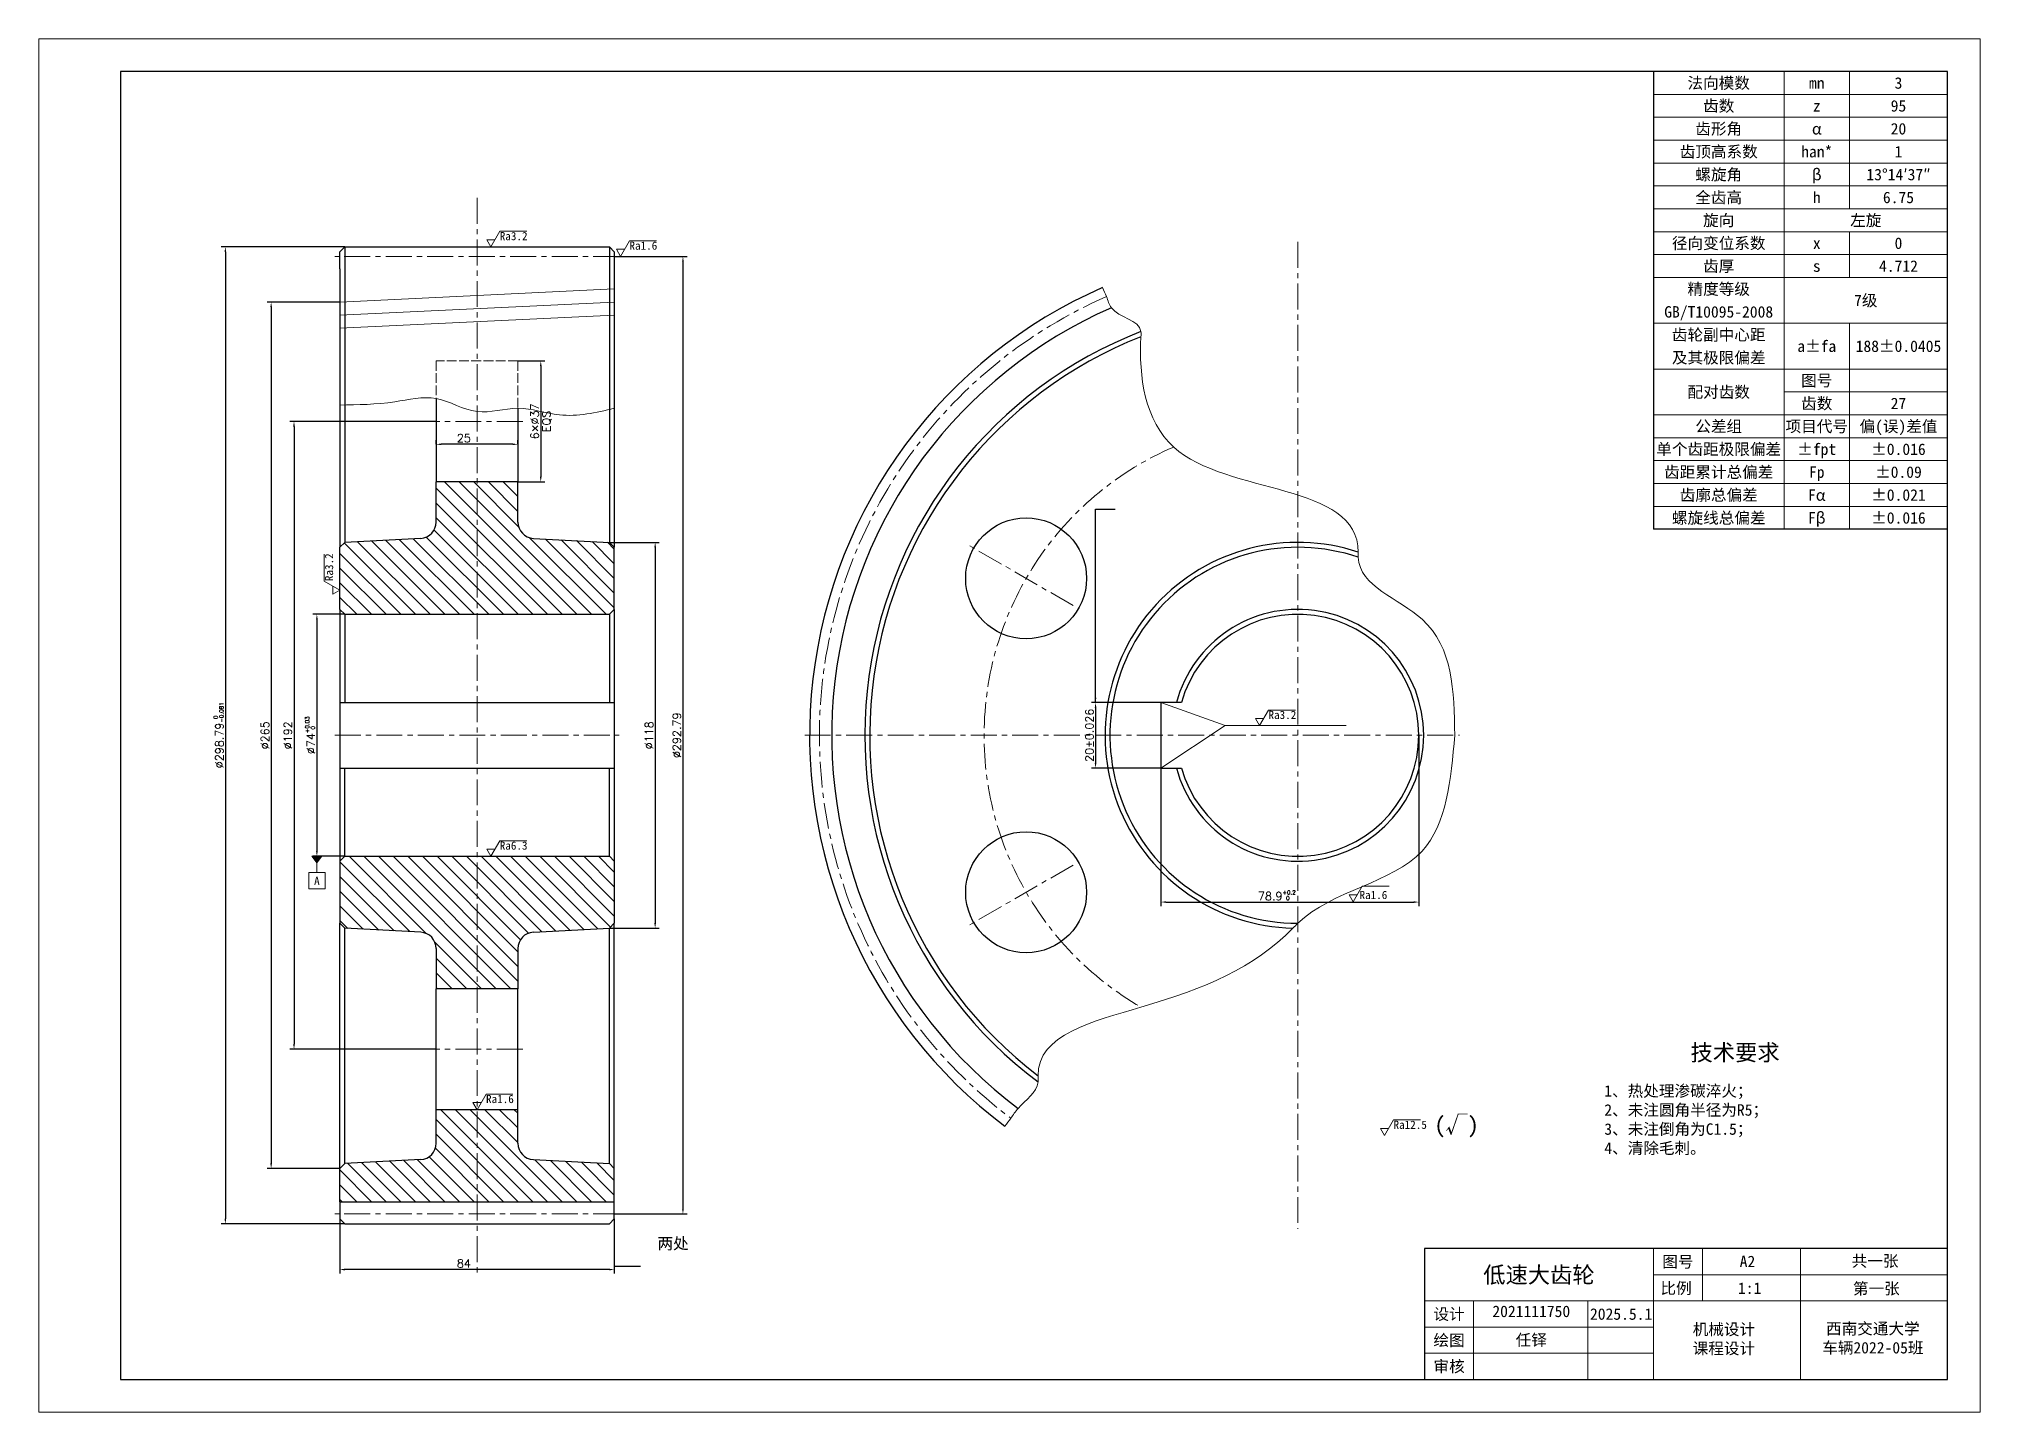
# Model space of a CAD drawing. Header units: millimetres. Extents: x 0 to 594, y 0 to 420.
import ezdxf
from ezdxf.enums import TextEntityAlignment as Align

# ---------------------------------------------------------------- set-up
doc = ezdxf.new("R2010")
doc.units = ezdxf.units.MM
doc.header["$LTSCALE"] = 0.25
doc.linetypes.add('ACAD_ISO02W100', pattern=[15, 12, -3])
doc.linetypes.add('CENTER', pattern=[50.8, 31.75, -6.35, 6.35, -6.35])
for name, color, linetype, lineweight in [('中心线', 1, 'CENTER', 15), ('剖面线', 4, 'Continuous', 15), ('尺寸', 7, 'Continuous', 15), ('文字', 7, 'Continuous', 15), ('粗实线', 7, 'Continuous', 30), ('细实线', 7, 'Continuous', 15), ('虚线', 1, 'ACAD_ISO02W100', 15)]:
    doc.layers.add(name, color=color, linetype=linetype, lineweight=lineweight)
doc.styles.get("Standard").update_dxf_attribs({"font": ''})
doc.styles.add('txt', font='txt.shx')
doc.styles.get('Standard').set_extended_font_data('SimSun')
doc.dimstyles.new('ISO-25', dxfattribs={"dimtxt": 2.5, "dimasz": 1.5625, "dimexe": 1.25, "dimexo": 0, "dimtad": 1, "dimdec": 3, "dimrnd": 0.01, "dimdsep": 46, "dimtxsty": 'txt', "dimcen": 2.5, "dimadec": 0, "dimazin": 0, "dimtfac": 1, "dimtdec": 3, "dimtmove": 0, "dimatfit": 3, "dimfxl": 1, "dimarcsym": 0})

# ---------------------------------------------------------------- blocks, each defined once
blk = doc.blocks.new('*D4')
at = {"layer": 'Defpoints', "color": 0, "transparency": 16777216}
for p in [(343.33, 217), (323.33, 197), (343.33, 197)]:
    blk.add_point(p, dxfattribs=at)
at = {"layer": '尺寸', "color": 0, "lineweight": -2, "transparency": 16777216}
for p, q in [((343.33, 217), (322.08, 217)), ((323.33, 215.44), (323.33, 198.56)), ((343.33, 197), (322.08, 197))]:
    blk.add_line(p, q, dxfattribs=at)
at = {"layer": '尺寸', "color": 0, "transparency": 16777216}
for points in [[(323.07, 215.44), (323.59, 215.44), (323.33, 217)], [(323.07, 198.56), (323.59, 198.56), (323.33, 197)]]:
    blk.add_solid(points, dxfattribs=at)
at = {"layer": '尺寸', "color": 0, "transparency": 16777216, "insert": (321.46, 207), "char_height": 2.5, "attachment_point": 5, "rotation": 90, "style": 'txt'}
blk.add_mtext('20±0.026', dxfattribs=at)
blk = doc.blocks.new('*D5')
at = {"layer": 'Defpoints', "color": 0, "transparency": 16777216}
for p in [(343.33, 207), (422.23, 207), (422.23, 156)]:
    blk.add_point(p, dxfattribs=at)
at = {"layer": '尺寸', "color": 0, "lineweight": -2, "transparency": 16777216}
for p, q in [((343.33, 207), (343.33, 154.75)), ((422.23, 207), (422.23, 154.75)), ((344.89, 156), (420.67, 156))]:
    blk.add_line(p, q, dxfattribs=at)
at = {"layer": '尺寸', "color": 0, "transparency": 16777216}
for points in [[(344.89, 156.26), (344.89, 155.74), (343.33, 156)], [(420.67, 156.26), (420.67, 155.74), (422.23, 156)]]:
    blk.add_solid(points, dxfattribs=at)
at = {"layer": '尺寸', "color": 0, "transparency": 16777216, "insert": (378.8, 158.08), "char_height": 2.5, "attachment_point": 5, "style": 'txt'}
blk.add_mtext('78.9{\\H1.25;\\S+0.2^  0;}', dxfattribs=at)
blk = doc.blocks.new('*D6')
at = {"layer": 'Defpoints', "color": 0, "transparency": 16777216}
for p in [(93.58, 356.39), (57.08, 57.61), (93.58, 57.61)]:
    blk.add_point(p, dxfattribs=at)
at = {"layer": '尺寸', "color": 0, "lineweight": -2, "transparency": 16777216}
for p, q in [((93.58, 356.39), (55.83, 356.39)), ((57.08, 354.83), (57.08, 59.17)), ((93.58, 57.61), (55.83, 57.61))]:
    blk.add_line(p, q, dxfattribs=at)
at = {"layer": '尺寸', "color": 0, "transparency": 16777216}
for points in [[(56.82, 354.83), (57.34, 354.83), (57.08, 356.39)], [(56.82, 59.17), (57.34, 59.17), (57.08, 57.61)]]:
    blk.add_solid(points, dxfattribs=at)
at = {"layer": '尺寸', "color": 0, "transparency": 16777216, "insert": (55, 207), "char_height": 2.5, "attachment_point": 5, "rotation": 90, "style": 'txt'}
blk.add_mtext('%%c298.79{\\H1.250000;\\S 0^ -0.081;}', dxfattribs=at)
blk = doc.blocks.new('*D7')
at = {"layer": 'Defpoints', "color": 0, "transparency": 16777216}
for p in [(92.08, 339.5), (71.08, 74.5), (92.08, 74.5)]:
    blk.add_point(p, dxfattribs=at)
at = {"layer": '尺寸', "color": 0, "lineweight": -2, "transparency": 16777216}
for p, q in [((92.08, 339.5), (69.83, 339.5)), ((71.08, 337.94), (71.08, 76.06)), ((92.08, 74.5), (69.83, 74.5))]:
    blk.add_line(p, q, dxfattribs=at)
at = {"layer": '尺寸', "color": 0, "transparency": 16777216}
for points in [[(70.82, 337.94), (71.34, 337.94), (71.08, 339.5)], [(70.82, 76.06), (71.34, 76.06), (71.08, 74.5)]]:
    blk.add_solid(points, dxfattribs=at)
at = {"layer": '尺寸', "color": 0, "transparency": 16777216, "insert": (69.2, 207), "char_height": 2.5, "attachment_point": 5, "rotation": 90, "style": 'txt'}
blk.add_mtext('%%c265', dxfattribs=at)
blk = doc.blocks.new('*D8')
at = {"layer": 'Defpoints', "color": 0, "transparency": 16777216}
for p in [(176.08, 353.39), (176.08, 60.61), (197.08, 60.61)]:
    blk.add_point(p, dxfattribs=at)
at = {"layer": '尺寸', "color": 0, "lineweight": -2, "transparency": 16777216}
for p, q in [((176.08, 353.39), (198.33, 353.39)), ((197.08, 351.83), (197.08, 62.17)), ((176.08, 60.61), (198.33, 60.61))]:
    blk.add_line(p, q, dxfattribs=at)
at = {"layer": '尺寸', "color": 0, "transparency": 16777216}
for points in [[(196.82, 351.83), (197.34, 351.83), (197.08, 353.39)], [(196.82, 62.17), (197.34, 62.17), (197.08, 60.61)]]:
    blk.add_solid(points, dxfattribs=at)
at = {"layer": '尺寸', "color": 0, "transparency": 16777216, "insert": (195.21, 207), "char_height": 2.5, "attachment_point": 5, "rotation": 90, "style": 'txt'}
blk.add_mtext('%%c292.79', dxfattribs=at)
blk = doc.blocks.new('*D9')
at = {"layer": 'Defpoints', "color": 0, "transparency": 16777216}
for p in [(121.58, 303), (78.08, 111), (121.58, 111)]:
    blk.add_point(p, dxfattribs=at)
at = {"layer": '尺寸', "color": 0, "lineweight": -2, "transparency": 16777216}
for p, q in [((121.58, 303), (76.83, 303)), ((78.08, 301.44), (78.08, 112.56)), ((121.58, 111), (76.83, 111))]:
    blk.add_line(p, q, dxfattribs=at)
at = {"layer": '尺寸', "color": 0, "transparency": 16777216}
for points in [[(77.82, 301.44), (78.34, 301.44), (78.08, 303)], [(77.82, 112.56), (78.34, 112.56), (78.08, 111)]]:
    blk.add_solid(points, dxfattribs=at)
at = {"layer": '尺寸', "color": 0, "transparency": 16777216, "insert": (76.2, 207), "char_height": 2.5, "attachment_point": 5, "rotation": 90, "style": 'txt'}
blk.add_mtext('%%c192', dxfattribs=at)
blk = doc.blocks.new('*D10')
at = {"layer": 'Defpoints', "color": 0, "transparency": 16777216}
for p in [(93.58, 244), (85.08, 170), (93.58, 170)]:
    blk.add_point(p, dxfattribs=at)
at = {"layer": '尺寸', "color": 0, "lineweight": -2, "transparency": 16777216}
for p, q in [((93.58, 244), (83.83, 244)), ((85.08, 242.44), (85.08, 171.56)), ((93.58, 170), (83.83, 170))]:
    blk.add_line(p, q, dxfattribs=at)
at = {"layer": '尺寸', "color": 0, "transparency": 16777216}
for points in [[(84.82, 242.44), (85.34, 242.44), (85.08, 244)], [(84.82, 171.56), (85.34, 171.56), (85.08, 170)]]:
    blk.add_solid(points, dxfattribs=at)
at = {"layer": '尺寸', "color": 0, "transparency": 16777216, "insert": (83, 207), "char_height": 2.5, "attachment_point": 5, "rotation": 90, "style": 'txt'}
blk.add_mtext('%%c74{\\H1.250000;\\S+0.03^  0;}', dxfattribs=at)
blk = doc.blocks.new('*D11')
at = {"layer": 'Defpoints', "color": 0, "transparency": 16777216}
for p in [(174.58, 266), (174.58, 148), (188.58, 148)]:
    blk.add_point(p, dxfattribs=at)
at = {"layer": '尺寸', "color": 0, "lineweight": -2, "transparency": 16777216}
for p, q in [((174.58, 266), (189.83, 266)), ((188.58, 264.44), (188.58, 149.56)), ((174.58, 148), (189.83, 148))]:
    blk.add_line(p, q, dxfattribs=at)
at = {"layer": '尺寸', "color": 0, "transparency": 16777216}
for points in [[(188.32, 264.44), (188.84, 264.44), (188.58, 266)], [(188.32, 149.56), (188.84, 149.56), (188.58, 148)]]:
    blk.add_solid(points, dxfattribs=at)
at = {"layer": '尺寸', "color": 0, "transparency": 16777216, "insert": (186.71, 207), "char_height": 2.5, "attachment_point": 5, "rotation": 90, "style": 'txt'}
blk.add_mtext('%%c118', dxfattribs=at)
blk = doc.blocks.new('*D12')
at = {"layer": 'Defpoints', "color": 0, "transparency": 16777216}
for p in [(92.08, 59.11), (176.08, 59.11), (92.08, 43.61)]:
    blk.add_point(p, dxfattribs=at)
at = {"layer": '尺寸', "color": 0, "lineweight": -2, "transparency": 16777216}
for p, q in [((92.08, 59.11), (92.08, 42.36)), ((176.08, 59.11), (176.08, 42.36)), ((174.52, 43.61), (93.64, 43.61))]:
    blk.add_line(p, q, dxfattribs=at)
at = {"layer": '尺寸', "color": 0, "transparency": 16777216}
for points in [[(93.64, 43.87), (93.64, 43.35), (92.08, 43.61)], [(174.52, 43.87), (174.52, 43.35), (176.08, 43.61)]]:
    blk.add_solid(points, dxfattribs=at)
at = {"layer": '尺寸', "color": 0, "transparency": 16777216, "insert": (130.07, 45.48), "char_height": 2.5, "attachment_point": 5, "style": 'txt'}
blk.add_mtext('84', dxfattribs=at)
blk = doc.blocks.new('*D13')
at = {"layer": 'Defpoints', "color": 0, "transparency": 16777216}
for p in [(121.58, 296), (121.58, 296), (146.58, 296)]:
    blk.add_point(p, dxfattribs=at)
at = {"layer": '尺寸', "color": 0, "lineweight": -2, "transparency": 16777216}
for p, q in [((121.58, 296), (121.58, 297.25)), ((146.58, 296), (146.58, 297.25)), ((145.02, 296), (123.14, 296))]:
    blk.add_line(p, q, dxfattribs=at)
at = {"layer": '尺寸', "color": 0, "transparency": 16777216}
for points in [[(123.14, 296.26), (123.14, 295.74), (121.58, 296)], [(145.02, 296.26), (145.02, 295.74), (146.58, 296)]]:
    blk.add_solid(points, dxfattribs=at)
at = {"layer": '尺寸', "color": 0, "transparency": 16777216, "insert": (130.06, 297.88), "char_height": 2.5, "attachment_point": 5, "style": 'txt'}
blk.add_mtext('25', dxfattribs=at)
blk = doc.blocks.new('*D14')
at = {"layer": 'Defpoints', "color": 0, "transparency": 16777216}
for p in [(146.58, 321.5), (146.58, 284.5), (153.58, 284.5)]:
    blk.add_point(p, dxfattribs=at)
at = {"layer": '尺寸', "color": 0, "lineweight": -2, "transparency": 16777216}
for p, q in [((146.58, 321.5), (154.83, 321.5)), ((153.58, 319.94), (153.58, 286.06)), ((146.58, 284.5), (154.83, 284.5))]:
    blk.add_line(p, q, dxfattribs=at)
at = {"layer": '尺寸', "color": 0, "transparency": 16777216}
for points in [[(153.32, 319.94), (153.84, 319.94), (153.58, 321.5)], [(153.32, 286.06), (153.84, 286.06), (153.58, 284.5)]]:
    blk.add_solid(points, dxfattribs=at)
at = {"layer": '尺寸', "color": 0, "transparency": 16777216, "char_height": 2.5, "attachment_point": 5, "rotation": 90, "style": 'txt'}
for s, insert in [('6×%%c37', (151.71, 303)), ('EQS', (155.46, 303))]:
    blk.add_mtext(s, dxfattribs=dict(at, insert=insert))

msp = doc.modelspace()

# ---------------------------------------------------------------- hatches: boundary and pattern name
at = {"layer": '剖面线'}
h = msp.add_hatch(dxfattribs=at)
h.set_pattern_fill('ANSI31', color=256, angle=90, style=0)
edge = h.paths.add_edge_path()
edge.add_line((92.08, 245.5), (93.58, 244))
edge.add_line((93.58, 244), (174.58, 244))
edge.add_line((174.58, 244), (176.08, 245.5))
edge.add_line((176.08, 245.5), (176.08, 264.5))
edge.add_line((176.08, 264.5), (174.58, 266))
edge.add_line((174.58, 266), (151.317, 267.2255))
edge.add_arc((151.58, 272.2185), 5, 180, 266.9845275, ccw=False)
edge.add_line((146.58, 272.2185), (146.58, 284.5))
edge.add_line((146.58, 284.5), (121.58, 284.5))
edge.add_line((121.58, 284.5), (121.58, 272.2185))
edge.add_arc((116.58, 272.2185), 5, -86.9845275, 0, ccw=False)
edge.add_line((116.843, 267.2255), (93.58, 266))
edge.add_line((93.58, 266), (92.08, 264.5))
edge.add_line((92.08, 264.5), (92.08, 245.5))
h = msp.add_hatch(dxfattribs=at)
h.set_pattern_fill('ANSI31', color=256, angle=90, style=0)
edge = h.paths.add_edge_path(flags=16)
edge.add_line((92.08, 168.5), (93.58, 170))
edge.add_line((93.58, 170), (174.58, 170))
edge.add_line((174.58, 170), (176.08, 168.5))
edge.add_line((176.08, 168.5), (176.08, 149.5))
edge.add_line((176.08, 149.5), (174.58, 148))
edge.add_line((174.58, 148), (151.317, 146.7745))
edge.add_arc((151.58, 141.7815), 5, 93.0154725, 180)
edge.add_line((146.58, 141.7815), (146.58, 129.5))
edge.add_line((146.58, 129.5), (121.58, 129.5))
edge.add_line((121.58, 129.5), (121.58, 141.7815))
edge.add_arc((116.58, 141.7815), 5, 0, 86.9845275)
edge.add_line((116.843, 146.7745), (93.58, 148))
edge.add_line((93.58, 148), (92.08, 149.5))
edge.add_line((92.08, 149.5), (92.08, 168.5))
h = msp.add_hatch(dxfattribs=at)
h.set_pattern_fill('ANSI31', color=256, angle=90, style=0)
edge = h.paths.add_edge_path(flags=16)
edge.add_line((92.08, 64.3565), (176.08, 64.3565))
edge.add_line((176.08, 64.3565), (176.08, 74.5))
edge.add_line((176.08, 74.5), (174.58, 76))
edge.add_line((174.58, 76), (151.317, 77.2255))
edge.add_arc((151.58, 82.2185), 5, 180, 266.9845275, ccw=False)
edge.add_line((146.58, 82.2185), (146.58, 92.5))
edge.add_line((146.58, 92.5), (121.58, 92.5))
edge.add_line((121.58, 92.5), (121.58, 82.2185))
edge.add_arc((116.58, 82.2185), 5, -86.9845275, 0, ccw=False)
edge.add_line((116.843, 77.2255), (93.58, 76))
edge.add_line((93.58, 76), (92.08, 74.5))
edge.add_line((92.08, 74.5), (92.08, 64.3565))
at = {"layer": '尺寸'}
msp.add_hatch(color=256, dxfattribs=at).paths.add_polyline_path([(83.58, 170), (86.58, 170), (85.08, 168)], flags=16)

# ---------------------------------------------------------------- linework, layer by layer
at = {"layer": '中心线'}
for p, q in [((134.08, 371.3329), (134.08, 42.6671)), ((385.2309, 357.8935), (385.2309, 56.1065)), ((177.58, 353.3935), (90.58, 353.3935)), ((177.58, 353.3935), (90.58, 353.3935)), ((148.08, 303), (120.08, 303)), ((316.5118, 246.675), (284.4688, 265.175)), ((90.58, 207), (177.58, 207)), ((234.3374, 207), (434.7309, 207)), ((316.5118, 167.325), (284.4688, 148.825)), ((148.08, 111), (120.08, 111)), ((148.08, 111), (120.08, 111)), ((177.58, 60.6065), (90.58, 60.6065)), ((177.58, 60.6065), (90.58, 60.6065))]:
    msp.add_line(p, q, dxfattribs=at)
for radius, start, end in [(146.3918, 113.5784695, 233.1289751), (96.001, 113.3177084, 240.0004659)]:
    msp.add_arc((385.2309, 207), radius, start, end, dxfattribs=at)
at = {"layer": '尺寸'}
for p, q in [((138.28, 356.3935), (137.03, 358.5586)), ((137.03, 358.5586), (139.53, 358.5586)), ((138.28, 356.3935), (141.03, 361.1566)), ((141.03, 361.1566), (149.28, 361.1566)), ((177.9734, 353.4813), (180.7234, 358.2445)), ((180.7234, 358.2445), (188.9734, 358.2445)), ((177.9734, 353.4813), (176.7234, 355.6464)), ((176.7234, 355.6464), (179.2234, 355.6464)), ((87.3169, 254.15), (87.3169, 262.4)), ((92.08, 251.4), (87.3169, 254.15)), ((89.9149, 250.15), (89.9149, 252.65)), ((92.08, 251.4), (89.9149, 250.15)), ((363.0309, 210), (343.3309, 217)), ((373.4971, 209.9721), (376.2471, 214.7352)), ((376.2471, 214.7352), (384.4971, 214.7352)), ((363.0309, 210), (343.3309, 197)), ((400.0309, 210), (363.0309, 210)), ((373.4971, 209.9721), (372.2471, 212.1371)), ((372.2471, 212.1371), (374.7471, 212.1371)), ((138.28, 170), (141.03, 174.7631)), ((141.03, 174.7631), (149.28, 174.7631)), ((138.28, 170), (137.03, 172.1651)), ((137.03, 172.1651), (139.53, 172.1651)), ((402.2024, 156.0718), (404.9524, 160.8349)), ((404.9524, 160.8349), (413.2024, 160.8349)), ((402.2024, 156.0718), (400.9524, 158.2368)), ((400.9524, 158.2368), (403.4524, 158.2368)), ((134.08, 92.5), (136.83, 97.2631)), ((136.83, 97.2631), (145.08, 97.2631)), ((134.08, 92.5), (132.83, 94.6651)), ((132.83, 94.6651), (135.33, 94.6651)), ((411.7583, 84.6233), (414.5083, 89.3865)), ((414.5083, 89.3865), (422.7583, 89.3865)), ((411.7583, 84.6233), (410.5083, 86.7884)), ((410.5083, 86.7884), (413.0083, 86.7884))]:
    msp.add_line(p, q, dxfattribs=at)
at = {"layer": '尺寸', "lineweight": 15}
for p, q in [((83.58, 170), (86.58, 170)), ((83.58, 170), (85.08, 168)), ((86.58, 170), (85.08, 168)), ((85.08, 168), (85.08, 165))]:
    msp.add_line(p, q, dxfattribs=at)
msp.add_lwpolyline([(82.58, 165), (87.58, 165), (87.58, 160), (82.58, 160)], close=True, dxfattribs=at)
at = {"layer": '粗实线'}
for p, q in [((584, 410), (25, 410)), ((25, 410), (25, 10)), ((494, 410), (494, 270)), ((584, 10), (584, 410)), ((92.08, 354.8935), (93.58, 356.3935)), ((92.08, 349.6435), (92.08, 354.8935)), ((93.58, 356.3935), (93.58, 266)), ((93.58, 356.3935), (174.58, 356.3935)), ((174.58, 356.3935), (174.58, 266)), ((174.58, 356.3935), (176.08, 354.8935)), ((176.08, 354.8935), (176.08, 349.6435)), ((92.08, 349.6435), (92.08, 339.5)), ((176.08, 349.6435), (176.08, 264.5)), ((92.08, 339.5), (92.08, 264.5)), ((121.58, 310), (121.58, 284.5)), ((146.58, 307), (146.58, 284.5)), ((146.58, 284.5), (121.58, 284.5)), ((121.58, 272.2185), (121.58, 284.5)), ((146.58, 272.2185), (146.58, 284.5)), ((584, 270), (494, 270)), ((93.58, 266), (92.08, 264.5)), ((92.08, 245.5), (92.08, 264.5)), ((116.843, 267.2255), (93.58, 266)), ((151.317, 267.2255), (174.58, 266)), ((176.08, 264.5), (174.58, 266)), ((176.08, 245.5), (176.08, 264.5)), ((92.08, 245.5), (93.58, 244)), ((92.08, 245.5), (92.08, 168.5)), ((93.58, 244), (174.58, 244)), ((93.58, 244), (93.58, 217)), ((174.58, 244), (176.08, 245.5)), ((174.58, 244), (174.58, 217)), ((176.08, 245.5), (176.08, 168.5)), ((92.08, 217), (176.08, 217)), ((349.6109, 217), (343.3309, 217)), ((343.3309, 217), (343.3309, 197)), ((92.08, 197), (176.08, 197)), ((93.58, 170), (93.58, 197)), ((174.58, 170), (174.58, 197)), ((343.3309, 197), (349.6109, 197)), ((92.08, 168.5), (93.58, 170)), ((92.08, 168.5), (92.08, 149.5)), ((93.58, 170), (174.58, 170)), ((174.58, 170), (176.08, 168.5)), ((176.08, 168.5), (176.08, 149.5)), ((93.58, 148), (92.08, 149.5)), ((92.08, 74.5), (92.08, 149.5)), ((176.08, 149.5), (174.58, 148)), ((176.08, 74.5), (176.08, 149.5)), ((116.843, 146.7745), (93.58, 148)), ((93.58, 76), (93.58, 148)), ((151.317, 146.7745), (174.58, 148)), ((174.58, 76), (174.58, 148)), ((121.58, 141.7815), (121.58, 129.5)), ((146.58, 141.7815), (146.58, 129.5)), ((146.58, 129.5), (121.58, 129.5)), ((121.58, 92.5), (121.58, 129.5)), ((146.58, 92.5), (146.58, 129.5)), ((121.58, 82.2185), (121.58, 92.5)), ((146.58, 92.5), (121.58, 92.5)), ((146.58, 82.2185), (146.58, 92.5)), ((116.843, 77.2255), (93.58, 76)), ((151.317, 77.2255), (174.58, 76)), ((92.08, 74.5), (93.58, 76)), ((92.08, 64.3565), (92.08, 74.5)), ((176.08, 74.5), (174.58, 76)), ((176.08, 64.3565), (176.08, 74.5)), ((92.08, 64.3565), (176.08, 64.3565)), ((92.08, 64.3565), (92.08, 59.1065)), ((176.08, 59.1065), (176.08, 64.3565)), ((92.08, 59.1065), (93.58, 57.6065)), ((93.58, 57.6065), (174.58, 57.6065)), ((174.58, 57.6065), (176.08, 59.1065)), ((584, 50), (424, 50)), ((424, 50), (424, 10)), ((25, 10), (584, 10))]:
    msp.add_line(p, q, dxfattribs=at)
for centre in [(302.0925, 255), (302.0925, 159)]:
    msp.add_circle(centre, 18.5, dxfattribs=at)
for centre, radius, start, end in [((385.2309, 207), 149.3922, 113.5783939, 233.1289978), ((385.2309, 207), 142.639, 113.5789702, 233.1289455), ((385.2309, 207), 132.5, 111.2393106, 233.1301024), ((385.2309, 207), 131.0007, 111.4944055, 232.6367435), ((116.58, 272.2185), 5, 273.0154725, 0), ((151.58, 272.2185), 5, 180, 266.9845275), ((385.2309, 207), 58.9957, 71.7247517, 268.5436414), ((385.2309, 207), 57.4975, 71.2310239, 270), ((385.2309, 207), 38.5013, 195.0541183, 164.9458817), ((385.2309, 207), 36.9971, 195.6816168, 164.3183832), ((116.58, 141.7815), 5, 0, 86.9845275), ((151.58, 141.7815), 5, 93.0154725, 180), ((116.58, 82.2185), 5, 273.0154725, 0), ((151.58, 82.2185), 5, 180, 266.9845275)]:
    msp.add_arc(centre, radius, start, end, dxfattribs=at)
at = {"layer": '细实线'}
for p, q in [((594, 420), (0, 420)), ((0, 420), (0, 0)), ((594, 0), (594, 420)), ((534, 410), (534, 270)), ((554, 410), (554, 368)), ((584, 403), (494, 403)), ((584, 396), (494, 396)), ((584, 389), (494, 389)), ((584, 382), (494, 382)), ((584, 375), (494, 375)), ((584, 368), (494, 368)), ((584, 361), (494, 361)), ((554, 361), (554, 347)), ((584, 354), (494, 354)), ((584, 347), (494, 347)), ((176.08, 343.5), (92.08, 339.5)), ((176.08, 339.5), (92.08, 335.5)), ((176.08, 335.5), (92.08, 331.5)), ((584, 333), (494, 333)), ((554, 333), (554, 270)), ((584, 319), (494, 319)), ((584, 312), (534, 312)), ((584, 305), (494, 305)), ((584, 298), (494, 298)), ((584, 291), (494, 291)), ((584, 284), (494, 284)), ((584, 277), (494, 277)), ((385.2309, 207), (385.2309, 207)), ((494, 10), (494, 50)), ((509, 34), (509, 50)), ((539, 10), (539, 50)), ((494, 42), (584, 42)), ((424, 34), (584, 34)), ((439, 10), (439, 34)), ((474, 10), (474, 34)), ((424, 26), (494, 26)), ((424, 18), (494, 18)), ((0, 0), (594, 0))]:
    msp.add_line(p, q, dxfattribs=at)
for points, knots in [([(433.2309, 207), (433.0134, 220.4602), (432.6355, 243.8414), (403.348, 252.7095), (404.6041, 284.6166), (341.878, 278.1417), (336.4176, 317.3193), (337.5818, 333.9982), (328.43, 334.8401), (326.8542, 340.9907), (325.8982, 343.0189), (325.4735, 343.92)], [0, 0, 0, 0, 36.88156721, 64.06563608, 65.64563608, 130.64740221, 165.8285463, 167.4385463, 179.02773932, 182.7805516, 185.78096824, 185.78096824, 185.78096824, 185.78096824]), ([(92.08, 308), (97.6565, 308.0729), (107.4543, 308.2009), (121.9144, 311.8684), (133.6733, 303.9348), (146.775, 308.523), (160.5701, 303.4124), (170.4603, 305.7001), (176.08, 307)], [0, 0, 0, 0, 16.82973559, 29.56904483, 42.69344958, 55.23338578, 68.08990164, 85.00853043, 85.00853043, 85.00853043, 85.00853043]), ([(433.2309, 207), (432.043, 193.4043), (429.4357, 163.5615), (394.9336, 159.5721), (372.0542, 135.9097), (346.7729, 125.4055), (304.718, 115.2581), (306.0627, 98.1252), (300.6385, 94.6904), (297.5765, 90.0792), (296.2046, 88.2867), (295.5948, 87.49)], [0, 0, 0, 0, 36.78532316, 80.74450878, 82.86582912, 135.25847746, 173.10567551, 174.98567551, 185.12533591, 188.87533591, 191.87533591, 191.87533591, 191.87533591, 191.87533591])]:
    msp.add_open_spline(points, degree=3, knots=knots, dxfattribs=at)
at = {"layer": '虚线'}
for p, q in [((146.58, 321.5), (121.58, 321.5)), ((121.58, 321.5), (121.58, 310)), ((146.58, 321.5), (146.58, 307))]:
    msp.add_line(p, q, dxfattribs=at)

# ---------------------------------------------------------------- texts
at = {"layer": '尺寸'}
for s, p in [('Ra3.2', (141.03, 360.9185)), ('Ra1.6', (180.7234, 358.0063)), ('Ra3.2', (376.2471, 214.497)), ('Ra6.3', (141.03, 174.525)), ('Ra1.6', (404.0971, 159.4346)), ('Ra1.6', (136.83, 97.025)), ('Ra12.5', (414.5083, 89.1483))]:
    msp.add_text(s, height=2.5, dxfattribs=at).set_placement(p, align=Align.TOP_LEFT)
msp.add_text('Ra3.2', height=2.5, rotation=90, dxfattribs=at).set_placement((87.555, 254.15), align=Align.TOP_LEFT)
for s, height, p in [('A', 2.5, (85.08, 162.5)), ('技术要求', 5, (519, 110)), ('(√)', 5, (433.7841, 87.8384)), ('两处', 3.5, (194.08, 51.6065))]:
    msp.add_text(s, height=height, dxfattribs=at).set_placement(p, align=Align.MIDDLE_CENTER)
at = {"layer": '尺寸', "insert": (479, 100), "char_height": 3.5, "width": 130, "attachment_point": 1}
msp.add_mtext('1、热处理渗碳淬火；^J2、未注圆角半径为R5；^J3、未注倒角为C1.5；^J4、清除毛刺。', dxfattribs=at)
at = {"layer": '文字'}
for s, height, p in [('法向模数', 3.5, (514, 406.5)), ('mn', 3.5, (544, 406.5)), ('3', 3.5, (569, 406.5)), ('齿数', 3.5, (514, 399.5)), ('z', 3.5, (544, 399.5)), ('95', 3.5, (569, 399.5)), ('齿形角', 3.5, (514, 392.5)), ('α', 3.5, (544, 392.5)), ('20', 3.5, (569, 392.5)), ('齿顶高系数', 3.5, (514, 385.5)), ('han*', 3.5, (544, 385.5)), ('1', 3.5, (569, 385.5)), ('螺旋角', 3.5, (514, 378.5)), ('β', 3.5, (544, 378.5)), ('13°14′37″', 3.5, (569, 378.5)), ('全齿高', 3.5, (514, 371.5)), ('h', 3.5, (544, 371.5)), ('6.75', 3.5, (569, 371.5)), ('旋向', 3.5, (514, 364.5)), ('左旋', 3.5, (559, 364.5)), ('径向变位系数', 3.5, (514, 357.5)), ('x', 3.5, (544, 357.5)), ('0', 3.5, (569, 357.5)), ('齿厚', 3.5, (514, 350.5)), ('s', 3.5, (544, 350.5)), ('4.712', 3.5, (569, 350.5)), ('精度等级', 3.5, (514, 343.5)), ('7级', 3.5, (559, 340)), ('GB/T10095-2008', 3.5, (514, 336.5)), ('齿轮副中心距', 3.5, (514, 329.5)), ('a±fa', 3.5, (544, 326)), ('188±0.0405', 3.5, (569, 326)), ('及其极限偏差', 3.5, (514, 322.5)), ('图号', 3.5, (544, 315.5)), ('配对齿数', 3.5, (514, 312)), ('齿数', 3.5, (544, 308.5)), ('27', 3.5, (569, 308.5)), ('公差组', 3.5, (514, 301.5)), ('项目代号', 3.5, (544, 301.5)), ('偏(误)差值', 3.5, (569, 301.5)), ('单个齿距极限偏差', 3.5, (514, 294.5)), ('±fpt', 3.5, (544, 294.5)), ('±0.016', 3.5, (569, 294.5)), ('齿距累计总偏差', 3.5, (514, 287.5)), ('Fp', 3.5, (544, 287.5)), ('±0.09', 3.5, (569, 287.5)), ('齿廓总偏差', 3.5, (514, 280.5)), ('Fα', 3.5, (544, 280.5)), ('±0.021', 3.5, (569, 280.5)), ('螺旋线总偏差', 3.5, (514, 273.5)), ('Fβ', 3.5, (544, 273.5)), ('±0.016', 3.5, (569, 273.5)), ('图号', 3.5, (501.5, 46)), ('低速大齿轮', 5, (459, 42)), ('比例', 3.5, (500.9587, 37.9166)), ('1:1', 3.5, (523.4587, 37.9166)), ('设计', 3.5, (431.5, 30)), ('绘图', 3.5, (431.5, 22)), ('审核', 3.5, (431.5, 14))]:
    msp.add_text(s, height=height, dxfattribs=at).set_placement(p, align=Align.MIDDLE_CENTER)
at = {"layer": '文字', "insert": (520.4162, 47.8538), "char_height": 3.5, "attachment_point": 1}
msp.add_mtext('A2', dxfattribs=at)
at = {"layer": '文字', "char_height": 3.5, "attachment_point": 1}
for s, width, insert in [('\\pxqc;共一张', 34.296876, (544.7064, 48.0005)), ('\\pxqc;第一张', 41.527565, (541.4634, 39.5534)), ('\\pxsm1.5,qc;2021111750\\P任铎', 28.264299, (442.5197, 32.5828)), ('\\pxqc;2025.5.1', 20, (474.1406, 31.7516)), ('\\pxqc;机械设计\\P课程设计', 32.770284, (499.202, 27.0838)), ('\\pxqc;西南交通大学\\P车辆2022-05班', 36.349062, (542.9893, 27.2942))]:
    msp.add_mtext_dynamic_manual_height_columns(s, width=width, gutter_width=12.5, heights=[0], dxfattribs=dict(at, insert=insert))

# ---------------------------------------------------------------- dimensions: what is measured, and where the dimension line sits
at = {"layer": '尺寸'}
for base, p1, p2, override, picture, middle in [((57.08, 57.6065), (93.58, 356.3935), (93.58, 57.6065), {"dimtxt": 2.5, "dimdec": 3, "dimpost": '%%c<>', "dimtol": 1, "dimtp": 0, "dimtm": 0.081, "dimtfac": 0.5, "dimfrac": 1}, '*D6', (54.9967, 207)), ((197.08, 60.6065), (176.08, 353.3935), (176.08, 60.6065), {"dimtxt": 2.5, "dimdec": 3, "dimpost": '%%c<>'}, '*D8', (195.205, 207)), ((71.08, 74.5), (92.08, 339.5), (92.08, 74.5), {"dimtxt": 2.5, "dimdec": 3, "dimpost": '%%c<>'}, '*D7', (69.205, 207)), ((153.58, 284.5), (146.58, 321.5), (146.58, 284.5), {"dimtxt": 2.5, "dimdec": 3, "dimpost": '6×%%c<>\\XEQS'}, '*D14', (153.58, 303)), ((78.08, 111), (121.58, 303), (121.58, 111), {"dimtxt": 2.5, "dimdec": 3, "dimpost": '%%c<>'}, '*D9', (76.205, 207)), ((188.58, 148), (174.58, 266), (174.58, 148), {"dimtxt": 2.5, "dimdec": 3, "dimpost": '%%c<>'}, '*D11', (186.705, 207)), ((85.08, 170), (93.58, 244), (93.58, 170), {"dimtxt": 2.5, "dimdec": 3, "dimpost": '%%c<>', "dimtol": 1, "dimtp": 0.03, "dimtm": 0, "dimtfac": 0.5, "dimfrac": 1}, '*D10', (82.9967, 207)), ((323.3309, 197), (343.3309, 217), (343.3309, 197), {"dimtxt": 2.5, "dimdec": 3, "dimpost": '<>±0.026'}, '*D4', (321.4559, 207))]:
    dim = msp.add_linear_dim(base=base, p1=p1, p2=p2, angle=90, dimstyle='ISO-25', override=override, dxfattribs=at)
    dim.commit()
    dim.dimension.update_dxf_attribs({"geometry": picture, "text_midpoint": middle})
for base, p1, p2, override, picture, middle in [((121.58, 296), (146.58, 296), (121.58, 296), {"dimpost": '<>'}, '*D13', (130.0559, 296)), ((422.2309, 156), (343.3309, 207), (422.2309, 207), {"dimpost": '<>', "dimtol": 1, "dimtp": 0.2, "dimtfac": 0.5, "dimfrac": 1}, '*D5', (378.7969, 156)), ((92.08, 43.6065), (176.08, 59.1065), (92.08, 59.1065), {"dimpost": '<>'}, '*D12', (130.0684, 43.6065))]:
    dim = msp.add_linear_dim(base=base, p1=p1, p2=p2, dimstyle='ISO-25', override=override, dxfattribs=at)
    dim.commit()
    dim.dimension.update_dxf_attribs({"geometry": picture, "text_midpoint": middle, "dimtype": 160})

# ---------------------------------------------------------------- leaders
for points in [[(323.3309, 217), (323.3309, 276.2), (329.3309, 276.2)], [(176.08, 44.6065), (184.08, 44.6065)]]:
    msp.add_leader(points, dimstyle='ISO-25', dxfattribs=at)

doc.saveas('drawing.dxf')
